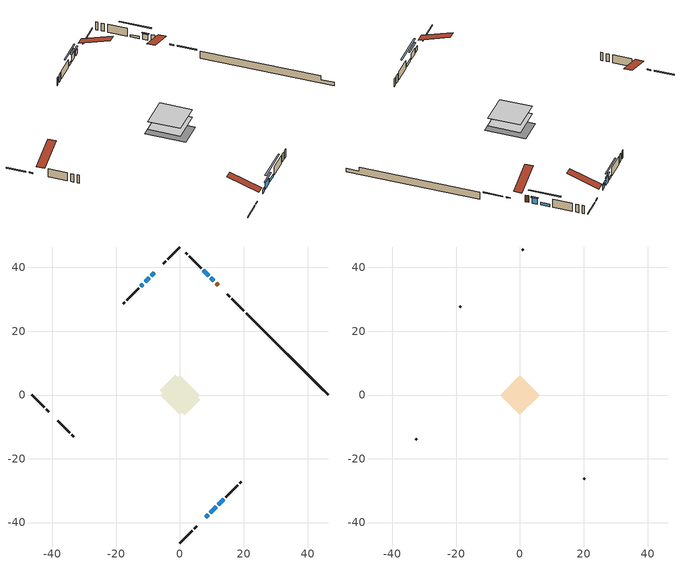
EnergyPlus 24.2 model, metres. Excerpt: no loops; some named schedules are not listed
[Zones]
conditioned space
 floor adiabatic (AdiabaticFloorConstruction): -6.23,0 0,6.23 6.23,0 0,-6.23 z0.97
 floor foundation (Slab1 construction): -6.42,1.43 -1.43,6.42 6.42,-1.43 1.43,-6.42 z-1.27
 wall outside (RimJoist1 construction): 0,-46.4 3.78,-42.62 / -46.4,0 -42.62,-3.78 / 0,46.4 -3.78,42.62 / 20.05,26.35 16.27,30.13 z0.97:1.27
 wall outside (RimJoist2 construction): 4.44,-41.96 5.18,-41.21 / -41.96,-4.44 -41.21,-5.18 / -4.44,41.96 -5.18,41.21 / 15.61,30.78 14.87,31.53 z0.97:1.27
 wall outside (AdiabaticWallConstruction 1): 11.95,34.44 11.3,35.1 z0.97:3
 wall outside (AdiabaticWallConstruction): 8.09,-38.3 8.9,-37.49 z0.97:2.19; -8.09,38.3 -9.01,37.39 z0.97:2.37; -9.67,36.73 -10.96,35.44 z0.97:3.05; 10.64,35.76 9.7,36.69 z0.97:2.65; 9.56,-36.84 11.3,-35.09 z0.97:2.8; -11.62,34.78 -12.26,34.13 / 11.96,-34.44 13.68,-32.71 z0.97:1.73; 9.05,37.35 7.32,39.07 z0.97:1.68
 wall outside (Wall1 construction): 14.34,-32.06 18.05,-28.35 / -38.3,-8.09 -34.59,-11.8 / -12.92,33.48 -16.63,29.77 / 6.67,39.73 2.96,43.44 z0.97:3.41
 wall outside (Wall2 construction): 18.7,-27.69 19.27,-27.13 / -33.94,-12.46 -33.37,-13.02 / -17.29,29.11 -17.85,28.55 / 2.3,44.1 1.74,44.66 z0.97:3.41
 wall foundation (FoundationWall1 construction): 20.71,25.69,-1.27 20.71,25.69,0.97 43.83,2.57,0.97 43.83,2.57,-0.21 46.4,0,-0.21 46.4,0,-1.27
 window (WindowConstruction 4): 8.09,-38.3 8.9,-37.49 z0.97:2.19
 window (WindowConstruction): -8.09,38.3 -9.01,37.39 z0.97:2.37
 window (WindowConstruction 1): -9.67,36.73 -10.96,35.44 z0.97:3.05
 window (WindowConstruction 2): 10.64,35.76 9.7,36.69 z0.97:2.65
 window (WindowConstruction 3): 9.56,-36.84 11.3,-35.1 z0.97:2.8
 window (WindowConstruction 5): -11.62,34.78 -12.26,34.13 z0.97:1.73
 window (WindowConstruction 6): 11.96,-34.44 13.68,-32.71 z0.97:1.73
 window (WindowConstruction 7): 9.05,37.35 7.32,39.07 z0.97:1.68
 door (Door): 11.95,34.44 11.3,35.1 z0.97:3
 ceiling adiabatic (AdiabaticFloorConstruction): 0,-6.23 6.23,0 0,6.23 -6.23,0 z0.97
attic - vented
 floor to conditioned space (Floor1 construction Reversed): -6.22,0 0,6.22 6.22,0 0,-6.22 z3.41
 wall outside (Wall3 construction): 19.92,-26.47 20.35,-26.05 / -32.72,-13.68 -32.29,-14.1 / -18.5,27.89 -18.93,27.47 / 1.08,45.31 0.66,45.74 z0.97:3.41
 roof outside (Roof1 construction): 7.44,-38.96,3.41 1.37,-32.9,6.27 -0.22,-34.49,6.27 5.84,-40.56,3.41; -38.96,-7.44,3.41 -32.9,-1.37,6.27 -34.49,0.22,6.27 -40.56,-5.84,3.41; -7.44,38.96,3.41 -1.37,32.9,6.27 0.22,34.49,6.27 -5.84,40.56,3.41; 12.61,33.78,3.41 6.55,27.72,6.27 8.15,26.12,6.27 14.21,32.19,3.41
shading: -9.36,37.04 -7.75,38.65 -7.96,38.86 -9.57,37.25 z2.86; -11.31,35.09 -9.32,37.08 -9.53,37.29 -11.52,35.3 z3.54; 9.49,36.9 10.85,35.55 11.06,35.76 9.7,37.11 z2.95; 12.06,-34.34 8.8,-37.59 9.01,-37.8 12.27,-34.55 z3.87; -14.53,31.87 -9.35,37.04 -9.56,37.25 -14.74,32.08 z4.93; 16.38,-30.02 9.26,-37.13 9.47,-37.34 16.59,-30.23 z5.54; 5.06,41.34 11.31,35.09 11.52,35.3 5.27,41.55 z4.88
[Building]
Building 1: Terrain=Suburbs
[Site:Location]
Mont Joli AP_QC: Latitude {deg}=48.61; Longitude {deg}=-68.21; Time Zone {hr}=-5; Elevation {m}=52; Keep Site Location Information=Yes
[Site:GroundTemperature:Shallow]
-0.843868, -3.04892, -3.2255, -2.1791, 2.02165, 6.20283, 9.82768, 12.1239, 12.319, 10.4514, 6.91898, 2.86606
[Site:WaterMainsTemperature]
Calculation Method=Schedule; Temperature Schedule=mains temperature schedule
[Material] Roughness=Rough; Thermal Absorptance=0.9
Name | Thickness {m} | Conductivity {W/m-K} | Density {kg/m3} | Specific Heat {J/kg-K} | Solar Absorptance | Visible Absorptance
asphalt or fiberglass shingles | 0.00635 | 0.162714 | 1121.4 | 1465.45 | 0.4 | 0.4
ceiling loosefill ins | 0.254 | 0.0480833 | 16.02 | 1046.75 | 0.7 | 0.7
ceiling stud and cavity | 0.1397 | 0.150831 | 65.682 | 1177.47 | 0.7 | 0.7
concrete 4.0 in. | 0.1016 | 1.803125 | 2242.8 | 837.4 | 0.7 | 0.7
concrete 8.0 in. | 0.2032 | 1.803125 | 2242.8 | 837.4 | 0.7 | 0.7
door material | 0.04445 | 0.0451087 | 512.64 | 1214.23 | 0.7 | 0.7
exterior vertical ins | 0.073973 | 0.029427 | 32.04 | 1214.23 | 0.7 | 0.7
floor covering | 0.0127 | 0.0433444 | 54.468 | 1339.84 | 0.6 | 0.6
floor rigid ins; wall rigid ins 1 | 0.512978 | 0.029427 | 32.04 | 1214.23 | 0.7 | 0.7
floor stud and cavity | 0.1397 | 1.75129 | 37.0049 | 1207.88 | 0.7 | 0.7
furniture material conditioned space 1 | 0.1524 | 0.115458 | 640.8 | 1214.23 | 0.6 | 0.6
gypsum board | 0.0127 | 0.160291 | 801 | 837.4 | 0.6 | 0.6
gypsum board 1 | 0.0127 | 0.160291 | 801 | 837.4 | 0.7 | 0.7
osb sheathing 0.5 in. | 0.0127 | 0.115458 | 512.64 | 1214.23 | 0.7 | 0.7
osb sheathing 0.75 in. | 0.01905 | 0.115458 | 512.64 | 1214.23 | 0.7 | 0.7
osb sheathing 2.0 in. | 0.0508 | 0.115458 | 512.64 | 1214.23 | 0.7 | 0.7
rim joist rigid ins; wall rigid ins | 0.051816 | 0.029427 | 32.04 | 1214.23 | 0.7 | 0.7
rim joist stud and cavity | 0.0508 | 0.0283795 | 125.044 | 1163.47 | 0.6 | 0.6
rim joist stud and cavity 1 | 0.0508 | 0.028891 | 125.044 | 1163.47 | 0.6 | 0.6
slab rigid ins | 0.0259096 | 0.029427 | 32.04 | 1214.23 | 0.7 | 0.7
wall stud and cavity | 0.1397 | 0.16633 | 139.0536 | 1170.24 | 0.7 | 0.7
wall stud and cavity 1 | 0.1397 | 0.146652 | 139.0536 | 1170.24 | 0.7 | 0.7
wall stud and cavity 2 | 0.0889 | 6.9971 | 50.32683 | 1063.81 | 0.6 | 0.6
wall stud and cavity 3 | 0.0889 | 0.380278 | 52.3479 | 1209.89 | 0.7 | 0.7
wall stud and cavity 4 | 0.0889 | 0.391764 | 83.0341 | 1211.67 | 0.7 | 0.7
wood siding | 0.0254 | 0.102417 | 544.68 | 1172.36 | 0.4 | 0.4
wood siding 1 | 0.00254 | 0.102417 | 544.68 | 1172.36 | 0.4 | 0.4
wood siding 2; wood siding 3; wood siding 4 | 0.0254 | 0.102417 | 544.68 | 1172.36 | 0.7 | 0.7
[WindowMaterial:SimpleGlazingSystem]
Name | U-Factor {W/m2-K} | Solar Heat Gain Coefficient
WindowMaterial | 1.71419 | 0.41
WindowMaterial 1 | 1.683527 | 0.42
WindowMaterial 2 | 1.82888 | 0.37
WindowMaterial 3 | 1.61709 | 0.44
WindowMaterial 4 | 3.78495 | 0.69
WindowMaterial 5 | 1.86863 | 0.35
WindowMaterial 6 | 1.763019 | 0.39
WindowMaterial 7 | 1.842511 | 0.36
[Construction]
AdiabaticFloorConstruction: floor stud and cavity, floor rigid ins, osb sheathing 0.75 in., floor covering
AdiabaticWallConstruction: wood siding 3, wall rigid ins 1, wall stud and cavity 3, gypsum board
AdiabaticWallConstruction 1: wood siding 4, wall rigid ins 1, wall stud and cavity 3, gypsum board
Door: door material
Floor1 construction Reversed: gypsum board, ceiling stud and cavity, ceiling loosefill ins
FoundationWall1 construction: concrete 8.0 in., gypsum board 1
furniture construction conditioned space 1: furniture material conditioned space 1
PartitionWallConstruction: gypsum board, wall stud and cavity 4, gypsum board
RimJoist1 construction: wood siding 2, rim joist rigid ins, osb sheathing 2.0 in., rim joist stud and cavity
RimJoist2 construction: wood siding 2, rim joist rigid ins, osb sheathing 2.0 in., rim joist stud and cavity 1
Roof1 construction: asphalt or fiberglass shingles
Slab1 construction: slab rigid ins, concrete 4.0 in.
Wall1 construction: wood siding, wall rigid ins, osb sheathing 0.5 in., wall stud and cavity, gypsum board
Wall2 construction: wood siding, wall rigid ins, osb sheathing 0.5 in., wall stud and cavity 1, gypsum board
Wall3 construction: wood siding 1, wall stud and cavity 2
WindowConstruction: WindowMaterial
WindowConstruction 1: WindowMaterial 1
WindowConstruction 2: WindowMaterial 2
WindowConstruction 3: WindowMaterial 3
WindowConstruction 4: WindowMaterial 4
WindowConstruction 5: WindowMaterial 5
WindowConstruction 6: WindowMaterial 6
WindowConstruction 7: WindowMaterial 7
[Zone] Multiplier=1; Part of Total Floor Area=Yes
Name | Volume {m3}
attic - vented | 35.9515
conditioned space | 420.6
[Space]
Name | Zone | Volume {m3}
attic - vented 1 | attic - vented | 35.9515
conditioned space 1 | conditioned space | 420.6
[ZoneInfiltration:EffectiveLeakageArea]
infil attic - vented 1: Zone or Space=attic - vented 1; Schedule=Always On Discrete; Effective Air Leakage Area {cm2}=2695.3; Stack Coefficient=0.000368302; Wind Coefficient=1.29665e-05
[ZoneMixing]
whole house fan mix: Zone or Space=attic - vented; Schedule=Always On Continuous; Design Flow Rate Calculation Method=Flow/Zone; Design Flow Rate {m3/s}=0; Source Zone or Space=conditioned space
[SurfaceProperty:ExposedFoundationPerimeter]
Slab1: Exposed Perimeter Calculation Method=TotalExposedPerimeter; Total Exposed Perimeter {m}=36.332
[InternalMass] Zone or ZoneList=conditioned space; Space or SpaceList=conditioned space 1
Name | Construction | Surface Area {m2}
furniture mass conditioned space 1 | furniture construction conditioned space 1 | 62.3599
partition wall mass | PartitionWallConstruction | 155.9
[Lights]
interior lighting: Zone or ZoneList or Space or SpaceList=conditioned space 1; Schedule=interior lighting schedule; Design Level Calculation Method=LightingLevel; Lighting Level {W}=343.2; Return Air Fraction=0; Fraction Radiant=0.6; Fraction Visible=0.2; Fraction Replaceable=1
[People]
occupants: Zone or ZoneList or Space or SpaceList=conditioned space 1; Number of People Schedule=occupants schedule; Number of People Calculation Method=People; Number of People=3; Fraction Radiant=0.314171; Sensible Heat Fraction=0.56303; Activity Level Schedule=occupants activity schedule; Carbon Dioxide Generation Rate {m3/s-W}=0; Enable ASHRAE 55 Comfort Warnings=No; Mean Radiant Temperature Calculation Type=EnclosureAveraged
[ElectricEquipment] Zone or ZoneList or Space or SpaceList=conditioned space 1; Design Level Calculation Method=EquipmentLevel
Name | Schedule | Design Level {W} | Fraction Latent | Fraction Radiant | Fraction Lost
clothes dryer | clothes dryer schedule | 140.772 | 0.015 | 0.081 | 0.85
clothes washer | clothes washer schedule | 32.1985 | 0.03 | 0.162 | 0.7
cooking range | cooking range schedule | 208.969 | 0.08 | 0.432 | 0.2
dishwasher | dishwasher schedule | 66.8632 | 0.3 | 0.18 | 0.4
fridge | fridge schedule | 72.9452 | 0 | 0.6 | 0
mech vent house fan | mech vent house fan schedule | 17.7233 | 0 | 0 | 0.5
mech vent house fan cfis | mech vent house fan cfis schedule | 0 | 0 | 0 | 0
mech vent range fan 0 | mech vent range fan 0 schedule | 150 | 0 | 0 | 1
misc plug loads | misc plug loads schedule | 494.7 | 0.045 | 0.513 | 0.1
whole house fan | Always On Discrete | 0 | 0 | 0 | 1
[OtherEquipment] Zone or ZoneList or Space or SpaceList=conditioned space 1; Design Level Calculation Method=EquipmentLevel
Name | Fuel Type | Schedule | Design Level {W} | Fraction Latent | Fraction Radiant | Fraction Lost
clothes dryer 1 | Electricity | clothes dryer schedule | 0 | 0.015 | 0.081 | 0.85
cooking range 1 | Electricity | cooking range schedule | 0 | 0.08 | 0.432 | 0.2
general water use latent | None | general water use schedule | 59.3978 | 1 | 0 | 0
general water use sensible | None | general water use schedule | -58.539 | 0 | 0.6 | 0
mech vent house fan latent load | None | Always On Discrete | 0 | 1 | 0 | 0
mech vent house fan sensible load | None | Always On Discrete | 0 | 0 | 0 | 0
water heater energy adjustment1 | Electricity | Always On Discrete | 0.01 | 0 | 0 | 1
[ZoneInfiltration:DesignFlowRate] Zone or ZoneList or Space or SpaceList=conditioned space 1; Schedule=Always On Discrete; Design Flow Rate Calculation Method=Flow/Zone; Design Flow Rate {m3/s}=0
infil flow; natural vent flow; whole house fan flow
[ZoneControl:Thermostat]
conditioned space Thermostat: Zone or ZoneList=conditioned space; Control Type Schedule=conditioned space Thermostat Schedule; Control 1=conditioned space temperature setpoint; Temperature Difference Between Cutout And Setpoint {deltaC}=0
[ZoneHVAC:Baseboard:Convective:Electric] Availability Schedule=Always On Discrete
Name | Heating Design Capacity {W} | Efficiency
electric baseboard | 5014.45 | 1
electric baseboard 1 | 0.293071 | 0.3
[Zone equipment]
conditioned space: electric baseboard, electric baseboard 1
[Foundation:Kiva]
Foundation Kiva 1: Initial Indoor Air Temperature {C}=18; Wall Height Above Grade {m}=0.969996; Wall Depth Below Slab {m}=0.2032; Custom Block Material Name 1=exterior vertical ins; Custom Block Depth 1 {m}=2.24001; Custom Block X Position 1 {m}=0.2159; Custom Block Z Position 1 {m}=0
[Foundation:Kiva:Settings]
Soil Conductivity {W/m-K}=0.849921; Soil Density {kg/m3}=1842.3; Soil Specific Heat {J/kg-K}=418.7; Ground Solar Absorptivity=0.9; Ground Thermal Absorptivity=0.9; Ground Surface Roughness {m}=0.03; Far-Field Width {m}=40; Deep-Ground Boundary Condition=ZeroFlux; Deep-Ground Depth {m}=40; Minimum Cell Dimension {m}=0.2; Maximum Cell Growth Coefficient=3; Simulation Timestep=Timestep
[Exterior:Lights]
exterior lighting: Schedule=exterior lighting schedule; Design Level {W}=75.6
[EnergyManagementSystem:GlobalVariable]
infil_program_Qfan
infil_program_Qinf
natural_vent_program_Qnv
natural_vent_program_Qwhf
[EnergyManagementSystem:Sensor]
Name | Output:Variable or Output:Meter Index Key | Output:Variable or Output:Meter
airflow_gain | infil flow | Infiltration Sensible Heat Gain Energy
airflow_gain_1 | natural vent flow | Infiltration Sensible Heat Gain Energy
airflow_gain_2 | whole house fan flow | Infiltration Sensible Heat Gain Energy
airflow_loss | infil flow | Infiltration Sensible Heat Loss Energy
airflow_loss_1 | natural vent flow | Infiltration Sensible Heat Loss Energy
airflow_loss_2 | whole house fan flow | Infiltration Sensible Heat Loss Energy
clg_load_cond |  | Cooling:EnergyTransfer:Zone:CONDITIONED SPACE
clg_sp_s; clg_sp_s_1 | cooling setpoint | Schedule Value
clothes_dryer_exhaust_0_sch_s | clothes dryer exhaust 0 schedule | Schedule Value
conditioned_space_clg_unmet_s | conditioned space | Zone Cooling Setpoint Not Met Time
conditioned_space_htg_unmet_s | conditioned space | Zone Heating Setpoint Not Met Time
cool_season | cooling season schedule | Schedule Value
fridge_tin_s | conditioned space | Zone Mean Air Temperature
htg_load_cond |  | Heating:EnergyTransfer:Zone:CONDITIONED SPACE
htg_sp_s; htg_sp_s_1 | heating setpoint | Schedule Value
ig_ee_conv | clothes dryer | Electric Equipment Convective Heating Energy
ig_ee_conv_2 | cooking range | Electric Equipment Convective Heating Energy
ig_ee_conv_4 | fridge | Electric Equipment Convective Heating Energy
ig_ee_conv_5 | misc plug loads | Electric Equipment Convective Heating Energy
ig_ee_conv_6 | whole house fan | Electric Equipment Convective Heating Energy
ig_ee_rad | clothes dryer | Electric Equipment Radiant Heating Energy
ig_ee_rad_2 | cooking range | Electric Equipment Radiant Heating Energy
ig_ee_rad_4 | fridge | Electric Equipment Radiant Heating Energy
ig_ee_rad_5 | misc plug loads | Electric Equipment Radiant Heating Energy
ig_ee_rad_6 | whole house fan | Electric Equipment Radiant Heating Energy
ig_lgt_conv | interior lighting | Lights Convective Heating Energy
ig_lgt_rad | interior lighting | Lights Radiant Heating Energy
ig_lgt_vis | interior lighting | Lights Visible Radiation Heating Energy
ig_oe_conv | clothes dryer 1 | Other Equipment Convective Heating Energy
ig_oe_conv_1 | cooking range 1 | Other Equipment Convective Heating Energy
ig_oe_conv_2 | general water use latent | Other Equipment Convective Heating Energy
ig_oe_conv_3 | general water use sensible | Other Equipment Convective Heating Energy
ig_oe_conv_4 | water heater energy adjustment1 | Other Equipment Convective Heating Energy
ig_oe_rad | clothes dryer 1 | Other Equipment Radiant Heating Energy
ig_oe_rad_1 | cooking range 1 | Other Equipment Radiant Heating Energy
ig_oe_rad_2 | general water use latent | Other Equipment Radiant Heating Energy
ig_oe_rad_3 | general water use sensible | Other Equipment Radiant Heating Energy
ig_oe_rad_4 | water heater energy adjustment1 | Other Equipment Radiant Heating Energy
ig_ppl_conv | occupants | People Convective Heating Energy
ig_ppl_rad | occupants | People Radiant Heating Energy
im_conv | furniture mass conditioned space 1 | Surface Inside Face Convection Heat Gain Energy
im_conv_1 | partition wall mass | Surface Inside Face Convection Heat Gain Energy
im_ig | furniture mass conditioned space 1 | Surface Inside Face Internal Gains Radiation Heat Gain Energy
im_ig_1 | partition wall mass | Surface Inside Face Internal Gains Radiation Heat Gain Energy
im_lgt | furniture mass conditioned space 1 | Surface Inside Face Lights Radiation Heat Gain Energy
im_lgt_1 | partition wall mass | Surface Inside Face Lights Radiation Heat Gain Energy
im_sol | furniture mass conditioned space 1 | Surface Inside Face Solar Radiation Heat Gain Energy
im_sol_1 | partition wall mass | Surface Inside Face Solar Radiation Heat Gain Energy
im_surf | furniture mass conditioned space 1 | Surface Inside Face Net Surface Thermal Radiation Heat Gain Energy
im_surf_1 | partition wall mass | Surface Inside Face Net Surface Thermal Radiation Heat Gain Energy
mech_vent_range_fan_0_sch_s | mech vent range fan 0 schedule | Schedule Value
mv_conv | mech vent house fan | Electric Equipment Convective Heating Energy
mv_conv_1 | mech vent house fan cfis | Electric Equipment Convective Heating Energy
mv_conv_2 | mech vent range fan 0 | Electric Equipment Convective Heating Energy
mv_conv_3 | mech vent house fan latent load | Other Equipment Convective Heating Energy
mv_conv_4 | mech vent house fan sensible load | Other Equipment Convective Heating Energy
mv_rad | mech vent house fan | Electric Equipment Radiant Heating Energy
mv_rad_1 | mech vent house fan cfis | Electric Equipment Radiant Heating Energy
mv_rad_2 | mech vent range fan 0 | Electric Equipment Radiant Heating Energy
mv_rad_3 | mech vent house fan latent load | Other Equipment Radiant Heating Energy
mv_rad_4 | mech vent house fan sensible load | Other Equipment Radiant Heating Energy
natural_vent_s | natural vent schedule | Schedule Value
out_pb_s |  | Site Outdoor Air Barometric Pressure
out_wt_s |  | Site Outdoor Air Humidity Ratio
site_vw_s |  | Site Wind Speed
ss_back_out | Window1 | Surface Window Shortwave from Zone Back Out Window Heat Transfer Rate
ss_back_out_1 | Window2 | Surface Window Shortwave from Zone Back Out Window Heat Transfer Rate
ss_back_out_2 | Window3 | Surface Window Shortwave from Zone Back Out Window Heat Transfer Rate
ss_back_out_3 | Window4 | Surface Window Shortwave from Zone Back Out Window Heat Transfer Rate
ss_back_out_4 | Window6 | Surface Window Shortwave from Zone Back Out Window Heat Transfer Rate
ss_back_out_5 | Window7 | Surface Window Shortwave from Zone Back Out Window Heat Transfer Rate
ss_back_out_6 | Window8 | Surface Window Shortwave from Zone Back Out Window Heat Transfer Rate
ss_back_out_7 | Window9 | Surface Window Shortwave from Zone Back Out Window Heat Transfer Rate
ss_conv | Door1 | Surface Inside Face Convection Heat Gain Energy
ss_conv_1 | Window1 | Surface Inside Face Convection Heat Gain Energy
ss_conv_2 | Window2 | Surface Inside Face Convection Heat Gain Energy
ss_conv_3 | Window3 | Surface Inside Face Convection Heat Gain Energy
ss_conv_4 | Window4 | Surface Inside Face Convection Heat Gain Energy
ss_conv_5 | Window6 | Surface Inside Face Convection Heat Gain Energy
ss_conv_6 | Window7 | Surface Inside Face Convection Heat Gain Energy
ss_conv_7 | Window8 | Surface Inside Face Convection Heat Gain Energy
ss_conv_8 | Window9 | Surface Inside Face Convection Heat Gain Energy
ss_ig | Door1 | Surface Inside Face Internal Gains Radiation Heat Gain Energy
ss_ig_1 | Window1 | Surface Inside Face Internal Gains Radiation Heat Gain Energy
ss_ig_2 | Window2 | Surface Inside Face Internal Gains Radiation Heat Gain Energy
ss_ig_3 | Window3 | Surface Inside Face Internal Gains Radiation Heat Gain Energy
ss_ig_4 | Window4 | Surface Inside Face Internal Gains Radiation Heat Gain Energy
ss_ig_5 | Window6 | Surface Inside Face Internal Gains Radiation Heat Gain Energy
ss_ig_6 | Window7 | Surface Inside Face Internal Gains Radiation Heat Gain Energy
ss_ig_7 | Window8 | Surface Inside Face Internal Gains Radiation Heat Gain Energy
ss_ig_8 | Window9 | Surface Inside Face Internal Gains Radiation Heat Gain Energy
ss_lgt | Door1 | Surface Inside Face Lights Radiation Heat Gain Energy
ss_sol | Door1 | Surface Inside Face Solar Radiation Heat Gain Energy
ss_surf | Door1 | Surface Inside Face Net Surface Thermal Radiation Heat Gain Energy
ss_surf_1 | Window1 | Surface Inside Face Net Surface Thermal Radiation Heat Gain Energy
ss_surf_2 | Window2 | Surface Inside Face Net Surface Thermal Radiation Heat Gain Energy
ss_surf_3 | Window3 | Surface Inside Face Net Surface Thermal Radiation Heat Gain Energy
ss_surf_4 | Window4 | Surface Inside Face Net Surface Thermal Radiation Heat Gain Energy
ss_surf_5 | Window6 | Surface Inside Face Net Surface Thermal Radiation Heat Gain Energy
ss_surf_6 | Window7 | Surface Inside Face Net Surface Thermal Radiation Heat Gain Energy
ss_surf_7 | Window8 | Surface Inside Face Net Surface Thermal Radiation Heat Gain Energy
ss_surf_8 | Window9 | Surface Inside Face Net Surface Thermal Radiation Heat Gain Energy
ss_trans_in | Window1 | Surface Window Transmitted Solar Radiation Rate
ss_trans_in_1 | Window2 | Surface Window Transmitted Solar Radiation Rate
ss_trans_in_2 | Window3 | Surface Window Transmitted Solar Radiation Rate
ss_trans_in_3 | Window4 | Surface Window Transmitted Solar Radiation Rate
ss_trans_in_4 | Window6 | Surface Window Transmitted Solar Radiation Rate
ss_trans_in_5 | Window7 | Surface Window Transmitted Solar Radiation Rate
ss_trans_in_6 | Window8 | Surface Window Transmitted Solar Radiation Rate
ss_trans_in_7 | Window9 | Surface Window Transmitted Solar Radiation Rate
ss_trans_out | Window1 | Surface Inside Face Initial Transmitted Diffuse Transmitted Out Window Solar Radiation Rate
ss_trans_out_1 | Window2 | Surface Inside Face Initial Transmitted Diffuse Transmitted Out Window Solar Radiation Rate
ss_trans_out_2 | Window3 | Surface Inside Face Initial Transmitted Diffuse Transmitted Out Window Solar Radiation Rate
ss_trans_out_3 | Window4 | Surface Inside Face Initial Transmitted Diffuse Transmitted Out Window Solar Radiation Rate
ss_trans_out_4 | Window6 | Surface Inside Face Initial Transmitted Diffuse Transmitted Out Window Solar Radiation Rate
ss_trans_out_5 | Window7 | Surface Inside Face Initial Transmitted Diffuse Transmitted Out Window Solar Radiation Rate
ss_trans_out_6 | Window8 | Surface Inside Face Initial Transmitted Diffuse Transmitted Out Window Solar Radiation Rate
ss_trans_out_7 | Window9 | Surface Inside Face Initial Transmitted Diffuse Transmitted Out Window Solar Radiation Rate
s_conv | Floor1 | Surface Inside Face Convection Heat Gain Energy
s_conv_1 | FoundationWall1 | Surface Inside Face Convection Heat Gain Energy
s_conv_10 | RimJoist2:315 | Surface Inside Face Convection Heat Gain Energy
s_conv_11 | RimJoist2:45 | Surface Inside Face Convection Heat Gain Energy
s_conv_12 | Slab1 | Surface Inside Face Convection Heat Gain Energy
s_conv_13 | Wall1:135 | Surface Inside Face Convection Heat Gain Energy
s_conv_14 | Wall1:225 | Surface Inside Face Convection Heat Gain Energy
s_conv_15 | Wall1:315 | Surface Inside Face Convection Heat Gain Energy
s_conv_16 | Wall1:45 | Surface Inside Face Convection Heat Gain Energy
s_conv_17 | Wall2:135 | Surface Inside Face Convection Heat Gain Energy
s_conv_18 | Wall2:225 | Surface Inside Face Convection Heat Gain Energy
s_conv_19 | Wall2:315 | Surface Inside Face Convection Heat Gain Energy
s_conv_2 | inferred conditioned ceiling | Surface Inside Face Convection Heat Gain Energy
s_conv_20 | Wall2:45 | Surface Inside Face Convection Heat Gain Energy
s_conv_3 | inferred conditioned floor | Surface Inside Face Convection Heat Gain Energy
s_conv_4 | RimJoist1:135 | Surface Inside Face Convection Heat Gain Energy
s_conv_5 | RimJoist1:225 | Surface Inside Face Convection Heat Gain Energy
s_conv_6 | RimJoist1:315 | Surface Inside Face Convection Heat Gain Energy
s_conv_7 | RimJoist1:45 | Surface Inside Face Convection Heat Gain Energy
s_conv_8 | RimJoist2:135 | Surface Inside Face Convection Heat Gain Energy
s_conv_9 | RimJoist2:225 | Surface Inside Face Convection Heat Gain Energy
s_ig | Floor1 | Surface Inside Face Internal Gains Radiation Heat Gain Energy
s_ig_1 | FoundationWall1 | Surface Inside Face Internal Gains Radiation Heat Gain Energy
s_ig_10 | RimJoist2:315 | Surface Inside Face Internal Gains Radiation Heat Gain Energy
s_ig_11 | RimJoist2:45 | Surface Inside Face Internal Gains Radiation Heat Gain Energy
s_ig_12 | Slab1 | Surface Inside Face Internal Gains Radiation Heat Gain Energy
s_ig_13 | Wall1:135 | Surface Inside Face Internal Gains Radiation Heat Gain Energy
s_ig_14 | Wall1:225 | Surface Inside Face Internal Gains Radiation Heat Gain Energy
s_ig_15 | Wall1:315 | Surface Inside Face Internal Gains Radiation Heat Gain Energy
s_ig_16 | Wall1:45 | Surface Inside Face Internal Gains Radiation Heat Gain Energy
s_ig_17 | Wall2:135 | Surface Inside Face Internal Gains Radiation Heat Gain Energy
s_ig_18 | Wall2:225 | Surface Inside Face Internal Gains Radiation Heat Gain Energy
s_ig_19 | Wall2:315 | Surface Inside Face Internal Gains Radiation Heat Gain Energy
s_ig_2 | inferred conditioned ceiling | Surface Inside Face Internal Gains Radiation Heat Gain Energy
s_ig_20 | Wall2:45 | Surface Inside Face Internal Gains Radiation Heat Gain Energy
s_ig_3 | inferred conditioned floor | Surface Inside Face Internal Gains Radiation Heat Gain Energy
s_ig_4 | RimJoist1:135 | Surface Inside Face Internal Gains Radiation Heat Gain Energy
s_ig_5 | RimJoist1:225 | Surface Inside Face Internal Gains Radiation Heat Gain Energy
s_ig_6 | RimJoist1:315 | Surface Inside Face Internal Gains Radiation Heat Gain Energy
s_ig_7 | RimJoist1:45 | Surface Inside Face Internal Gains Radiation Heat Gain Energy
